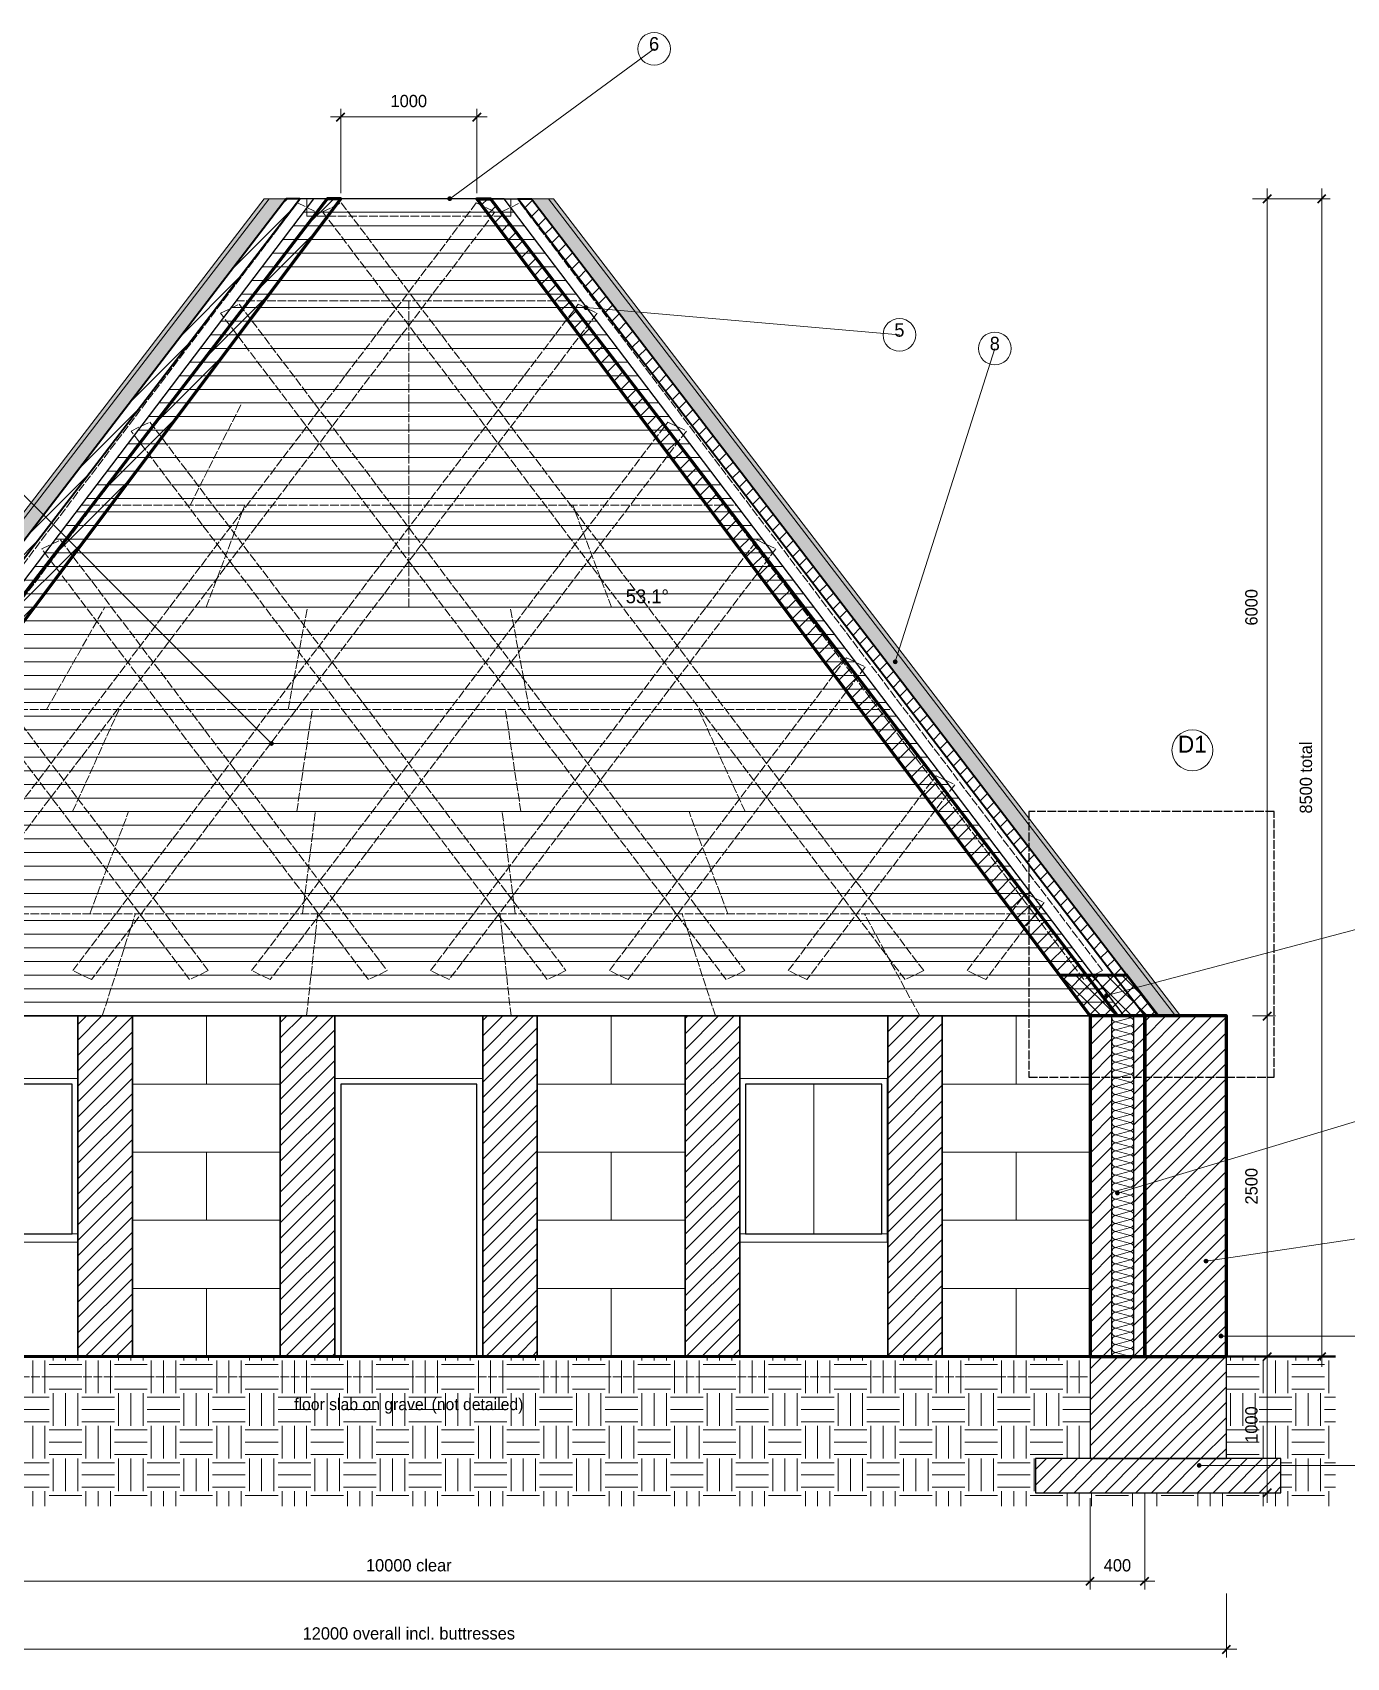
# Model space of a CAD drawing. Header units: millimetres. Extents: x -7603 to 14244, y -2210 to 9863.
# Drawn here: x -2761 to 6881, y -2210 to 9720 of the extents above; entities that cross this region are included whole.
import ezdxf
from ezdxf.enums import TextEntityAlignment as Align

# ---------------------------------------------------------------- set-up
doc = ezdxf.new("R2010")
doc.units = ezdxf.units.MM
doc.header["$LTSCALE"] = 50
doc.linetypes.add('DASHED', pattern=[1.524, 1.27, -0.254])
for name, color, linetype, lineweight in [('AIR-ZONE-SYMBOL', 7, 'CONTINUOUS', 13), ('ANNOTATION', 4, 'CONTINUOUS', 18), ('BACKGROUND', 9, 'CONTINUOUS', 13), ('DIMS', 3, 'CONTINUOUS', 18), ('HATCH-CAST', 7, 'CONTINUOUS', 9), ('HATCH-EARTH', 8, 'CONTINUOUS', 9), ('HATCH-PRINTED', 7, 'CONTINUOUS', 9), ('HIDDEN-AXIS', 8, 'DASHED', 18), ('LINES', 7, 'CONTINUOUS', 25), ('OUTLINE-CUT', 7, 'CONTINUOUS', 50), ('OUTLINE-FINE', 7, 'CONTINUOUS', 25), ('PRINT-LAYERS', 7, 'CONTINUOUS', 9), ('TEXT', 7, 'CONTINUOUS', 18)]:
    doc.layers.add(name, color=color, linetype=linetype, lineweight=lineweight)

msp = doc.modelspace()

# ---------------------------------------------------------------- hatches: boundary and pattern name
at = {"layer": 'ANNOTATION'}
h = msp.add_hatch(color=7, dxfattribs=at)
h.dxf.hatch_style = 1
edge = h.paths.add_edge_path()
edge.add_arc((300, 8500), 17.5, 0, 360)
h = msp.add_hatch(color=7, dxfattribs=at)
h.dxf.hatch_style = 1
edge = h.paths.add_edge_path()
edge.add_arc((1300, 7700), 17.5, 0, 360)
h = msp.add_hatch(color=7, dxfattribs=at)
h.dxf.hatch_style = 1
edge = h.paths.add_edge_path()
edge.add_arc((3569.2, 5100), 17.5, 0, 360)
h = msp.add_hatch(color=7, dxfattribs=at)
h.dxf.hatch_style = 1
edge = h.paths.add_edge_path()
edge.add_arc((-1008, 4500), 17.5, 0, 360)
h = msp.add_hatch(color=7, dxfattribs=at)
h.dxf.hatch_style = 1
edge = h.paths.add_edge_path()
edge.add_arc((5120, 2650), 17.5, 0, 360)
h = msp.add_hatch(color=7, dxfattribs=at)
h.dxf.hatch_style = 1
edge = h.paths.add_edge_path()
edge.add_arc((5200, 1200), 17.5, 0, 360)
h = msp.add_hatch(color=7, dxfattribs=at)
h.dxf.hatch_style = 1
edge = h.paths.add_edge_path()
edge.add_arc((5850, 700), 17.5, 0, 360)
h = msp.add_hatch(color=7, dxfattribs=at)
h.dxf.hatch_style = 1
edge = h.paths.add_edge_path()
edge.add_arc((5960, 150), 17.5, 0, 360)
h = msp.add_hatch(color=7, dxfattribs=at)
h.dxf.hatch_style = 1
edge = h.paths.add_edge_path()
edge.add_arc((5800, -800), 17.5, 0, 360)
at = {"layer": 'CLADDING'}
h = msp.add_hatch(color=7, dxfattribs=at)
h.dxf.hatch_style = 1
h.paths.add_polyline_path([(-5662.5, 2500), (-1062.5, 8500), (-1025, 8500), (-5625, 2500)])
h = msp.add_hatch(color=7, dxfattribs=at)
h.dxf.hatch_style = 1
h.paths.add_polyline_path([(5662.5, 2500), (5625, 2500), (1025, 8500), (1062.5, 8500)])
at = {"layer": 'HATCH-CAST'}
h = msp.add_hatch(dxfattribs=at)
h.set_pattern_fill('ANSI37', scale=25.197)
h.paths.add_polyline_path([(5270, 2800), (5500, 2500), (5000, 2500), (4775, 2800)])
at = {"layer": 'HATCH-EARTH'}
h = msp.add_hatch(dxfattribs=at)
h.set_pattern_fill('EARTH', scale=37.795)
h.paths.add_polyline_path([(-4600, -750), (-5000, -750), (-5000, 0), (-3914.3, 0), (-3514.3, 0), (-2428.6, 0), (-2028.6, 0), (-942.9, 0), (-542.9, 0), (-500, 0), (500, 0), (542.9, 0), (942.9, 0), (2028.6, 0), (2428.6, 0), (3514.3, 0), (3914.3, 0), (5000, 0), (5000, -750), (4600, -750), (4600, -1000), (6400, -1000), (6400, -750), (6000, -750), (6000, 0), (6800, 0), (6800, -1100), (-6800, -1100), (-6800, 0), (-6000, 0), (-6000, -750), (-6400, -750), (-6400, -1000), (-4600, -1000)])
at = {"layer": 'HATCH-INSULATION'}
h = msp.add_hatch(dxfattribs=at)
h.set_pattern_fill('DOTS', scale=23.62205)
h.paths.add_polyline_path([(-5500, 2500), (-5625, 2500), (-1025, 8500), (-900, 8500), (-5270, 2800)])
h = msp.add_hatch(dxfattribs=at)
h.set_pattern_fill('DOTS', scale=23.62205)
h.paths.add_polyline_path([(5270, 2800), (900, 8500), (1025, 8500), (5625, 2500), (5500, 2500)])
at = {"layer": 'HATCH-PRINTED'}
h = msp.add_hatch(dxfattribs=at)
h.set_pattern_fill('ANSI31', scale=25.197)
h.paths.add_polyline_path([(-5170, 2800), (-5270, 2800), (-900, 8500), (-800, 8500)])
h = msp.add_hatch(dxfattribs=at)
h.set_pattern_fill('ANSI31', scale=25.197)
h.paths.add_polyline_path([(-600, 8500), (-500, 8500), (-4775, 2800), (-4970, 2800)])
h = msp.add_hatch(dxfattribs=at)
h.set_pattern_fill('ANSI31', scale=25.197)
h.paths.add_polyline_path([(4970, 2800), (4775, 2800), (500, 8500), (600, 8500)])
h = msp.add_hatch(dxfattribs=at)
h.set_pattern_fill('ANSI31', scale=25.197)
h.paths.add_polyline_path([(5170, 2800), (800, 8500), (900, 8500), (5270, 2800)])
h = msp.add_hatch(dxfattribs=at)
h.set_pattern_fill('ANSI31', scale=25.197)
h.paths.add_polyline_path([(-2028.6, 0), (-2428.6, 0), (-2428.6, 2500), (-2028.6, 2500)])
h = msp.add_hatch(dxfattribs=at)
h.set_pattern_fill('ANSI31', scale=25.197)
h.paths.add_polyline_path([(-542.9, 2500), (-542.9, 0), (-942.9, 0), (-942.9, 2500)])
h = msp.add_hatch(dxfattribs=at)
h.set_pattern_fill('ANSI31', scale=25.197)
h.paths.add_polyline_path([(542.9, 2500), (942.9, 2500), (942.9, 0), (542.9, 0)])
h = msp.add_hatch(dxfattribs=at)
h.set_pattern_fill('ANSI31', scale=25.197)
h.paths.add_polyline_path([(2028.6, 0), (2028.6, 2500), (2428.6, 2500), (2428.6, 0)])
h = msp.add_hatch(dxfattribs=at)
h.set_pattern_fill('ANSI31', scale=25.197)
h.paths.add_polyline_path([(3914.3, 0), (3514.3, 0), (3514.3, 2500), (3914.3, 2500)])
h = msp.add_hatch(dxfattribs=at)
h.set_pattern_fill('ANSI31', scale=25.197)
h.paths.add_polyline_path([(5000, 0), (5000, 2500), (5160, 2500), (5160, 0)])
h = msp.add_hatch(dxfattribs=at)
h.set_pattern_fill('ANSI31', scale=25.197)
h.paths.add_polyline_path([(5320, 2500), (5400, 2500), (5400, 0), (5320, 0)])
h = msp.add_hatch(dxfattribs=at)
h.set_pattern_fill('ANSI31', scale=25.197)
h.paths.add_polyline_path([(5400, 0), (5400, 2500), (5500, 2500), (5625, 2500), (6000, 2500), (6000, 0)])
h = msp.add_hatch(dxfattribs=at)
h.set_pattern_fill('ANSI31', scale=25.197)
h.paths.add_polyline_path([(5000, 0), (5160, 0), (5320, 0), (5400, 0), (6000, 0), (6000, -750), (5000, -750)])
h = msp.add_hatch(dxfattribs=at)
h.set_pattern_fill('ANSI31', scale=25.197)
h.paths.add_polyline_path([(6400, -750), (6400, -1000), (4600, -1000), (4600, -750), (5000, -750), (6000, -750)])

# ---------------------------------------------------------------- linework, layer by layer
at = {"layer": 'AIR-ZONE-SYMBOL', "lineweight": 9}
for points in [[(5160, 2486.4), (5160.8, 2493.5), (5163.2, 2500)], [(5185.5, 2456.4), (5178.7, 2458.3), (5172.5, 2461.8), (5167.2, 2466.7), (5163.3, 2472.6), (5160.8, 2479.3), (5160, 2486.4)], [(5160, 2427.2), (5160.8, 2434.3), (5163.3, 2441), (5167.2, 2446.9), (5172.5, 2451.8), (5178.7, 2455.3), (5185.5, 2457.2)], [(5185.5, 2397.2), (5178.7, 2399.1), (5172.5, 2402.6), (5167.2, 2407.5), (5163.3, 2413.4), (5160.8, 2420.1), (5160, 2427.2)], [(5160, 2368), (5160.8, 2375.1), (5163.3, 2381.8), (5167.2, 2387.7), (5172.5, 2392.6), (5178.7, 2396.1), (5185.5, 2398)], [(5185.6, 2456.8), (5294.9, 2486.4)], [(5294.9, 2427.2), (5185.6, 2456.8)], [(5185.6, 2397.6), (5294.9, 2427.2)], [(5294.9, 2368), (5185.6, 2397.6)], [(5294.9, 2486.4), (5244.7, 2500)], [(5294.9, 2486.1), (5301.7, 2488.1), (5307.8, 2491.6), (5312.9, 2496.5), (5315.2, 2500)], [(5320, 2456.8), (5319.2, 2463.8), (5316.8, 2470.4), (5312.9, 2476.3), (5307.8, 2481.2), (5301.7, 2484.7), (5294.9, 2486.7)], [(5294.9, 2426.9), (5301.7, 2428.9), (5307.8, 2432.4), (5312.9, 2437.3), (5316.8, 2443.2), (5319.2, 2449.8), (5320, 2456.8)], [(5320, 2397.6), (5319.2, 2404.6), (5316.8, 2411.2), (5312.9, 2417.1), (5307.8, 2422), (5301.7, 2425.5), (5294.9, 2427.5)], [(5294.9, 2367.7), (5301.7, 2369.7), (5307.8, 2373.2), (5312.9, 2378.1), (5316.8, 2384), (5319.2, 2390.6), (5320, 2397.6)], [(5185.5, 2338), (5178.7, 2339.9), (5172.5, 2343.4), (5167.2, 2348.3), (5163.3, 2354.2), (5160.8, 2360.9), (5160, 2368)], [(5160, 2308.8), (5160.8, 2315.9), (5163.3, 2322.6), (5167.2, 2328.5), (5172.5, 2333.4), (5178.7, 2336.9), (5185.5, 2338.8)], [(5185.5, 2278.8), (5178.7, 2280.7), (5172.5, 2284.2), (5167.2, 2289.1), (5163.3, 2295), (5160.8, 2301.7), (5160, 2308.8)], [(5160, 2249.6), (5160.8, 2256.7), (5163.3, 2263.4), (5167.2, 2269.3), (5172.5, 2274.2), (5178.7, 2277.7), (5185.5, 2279.6)], [(5185.6, 2338.4), (5294.9, 2368)], [(5294.9, 2308.8), (5185.6, 2338.4)], [(5185.6, 2279.2), (5294.9, 2308.8)], [(5294.9, 2249.6), (5185.6, 2279.2)], [(5320, 2338.4), (5319.2, 2345.4), (5316.8, 2352), (5312.9, 2357.9), (5307.8, 2362.8), (5301.7, 2366.3), (5294.9, 2368.3)], [(5294.9, 2308.5), (5301.7, 2310.5), (5307.8, 2314), (5312.9, 2318.9), (5316.8, 2324.8), (5319.2, 2331.4), (5320, 2338.4)], [(5320, 2279.2), (5319.2, 2286.2), (5316.8, 2292.8), (5312.9, 2298.7), (5307.8, 2303.6), (5301.7, 2307.1), (5294.9, 2309.1)], [(5294.9, 2249.3), (5301.7, 2251.3), (5307.8, 2254.8), (5312.9, 2259.7), (5316.8, 2265.6), (5319.2, 2272.2), (5320, 2279.2)], [(5185.5, 2219.6), (5178.7, 2221.5), (5172.5, 2225), (5167.2, 2229.9), (5163.3, 2235.8), (5160.8, 2242.5), (5160, 2249.6)], [(5160, 2190.4), (5160.8, 2197.5), (5163.3, 2204.2), (5167.2, 2210.1), (5172.5, 2215), (5178.7, 2218.5), (5185.5, 2220.4)], [(5185.5, 2160.4), (5178.7, 2162.3), (5172.5, 2165.8), (5167.2, 2170.7), (5163.3, 2176.6), (5160.8, 2183.3), (5160, 2190.4)], [(5160, 2131.2), (5160.8, 2138.3), (5163.3, 2145), (5167.2, 2150.9), (5172.5, 2155.8), (5178.7, 2159.3), (5185.5, 2161.2)], [(5185.6, 2220), (5294.9, 2249.6)], [(5294.9, 2190.4), (5185.6, 2220)], [(5185.6, 2160.8), (5294.9, 2190.4)], [(5294.9, 2131.2), (5185.6, 2160.8)], [(5320, 2220), (5319.2, 2227), (5316.8, 2233.6), (5312.9, 2239.5), (5307.8, 2244.4), (5301.7, 2247.9), (5294.9, 2249.9)], [(5294.9, 2190.1), (5301.7, 2192.1), (5307.8, 2195.6), (5312.9, 2200.5), (5316.8, 2206.4), (5319.2, 2213), (5320, 2220)], [(5320, 2160.8), (5319.2, 2167.8), (5316.8, 2174.4), (5312.9, 2180.3), (5307.8, 2185.2), (5301.7, 2188.7), (5294.9, 2190.7)], [(5294.9, 2130.9), (5301.7, 2132.9), (5307.8, 2136.4), (5312.9, 2141.3), (5316.8, 2147.2), (5319.2, 2153.8), (5320, 2160.8)], [(5185.5, 2101.2), (5178.7, 2103.1), (5172.5, 2106.6), (5167.2, 2111.5), (5163.3, 2117.4), (5160.8, 2124.1), (5160, 2131.2)], [(5160, 2072), (5160.8, 2079.1), (5163.3, 2085.8), (5167.2, 2091.7), (5172.5, 2096.6), (5178.7, 2100.1), (5185.5, 2102)], [(5185.5, 2042), (5178.7, 2043.9), (5172.5, 2047.4), (5167.2, 2052.3), (5163.3, 2058.2), (5160.8, 2064.9), (5160, 2072)], [(5160, 2012.8), (5160.8, 2019.9), (5163.3, 2026.6), (5167.2, 2032.5), (5172.5, 2037.4), (5178.7, 2040.9), (5185.5, 2042.8)], [(5185.6, 2101.6), (5294.9, 2131.2)], [(5294.9, 2072), (5185.6, 2101.6)], [(5185.6, 2042.4), (5294.9, 2072)], [(5294.9, 2012.8), (5185.6, 2042.4)], [(5320, 2101.6), (5319.2, 2108.6), (5316.8, 2115.2), (5312.9, 2121.1), (5307.8, 2126), (5301.7, 2129.5), (5294.9, 2131.5)], [(5294.9, 2071.7), (5301.7, 2073.7), (5307.8, 2077.2), (5312.9, 2082.1), (5316.8, 2088), (5319.2, 2094.6), (5320, 2101.6)], [(5320, 2042.4), (5319.2, 2049.4), (5316.8, 2056), (5312.9, 2061.9), (5307.8, 2066.8), (5301.7, 2070.3), (5294.9, 2072.3)], [(5294.9, 2012.5), (5301.7, 2014.5), (5307.8, 2018), (5312.9, 2022.9), (5316.8, 2028.8), (5319.2, 2035.4), (5320, 2042.4)], [(5185.5, 1982.8), (5178.7, 1984.7), (5172.5, 1988.2), (5167.2, 1993.1), (5163.3, 1999), (5160.8, 2005.7), (5160, 2012.8)], [(5160, 1953.6), (5160.8, 1960.7), (5163.3, 1967.4), (5167.2, 1973.3), (5172.5, 1978.2), (5178.7, 1981.7), (5185.5, 1983.6)], [(5185.5, 1923.6), (5178.7, 1925.5), (5172.5, 1929), (5167.2, 1933.9), (5163.3, 1939.8), (5160.8, 1946.5), (5160, 1953.6)], [(5160, 1894.4), (5160.8, 1901.5), (5163.3, 1908.2), (5167.2, 1914.1), (5172.5, 1919), (5178.7, 1922.5), (5185.5, 1924.4)], [(5185.6, 1983.2), (5294.9, 2012.8)], [(5294.9, 1953.6), (5185.6, 1983.2)], [(5185.6, 1924), (5294.9, 1953.6)], [(5294.9, 1894.4), (5185.6, 1924)], [(5320, 1983.2), (5319.2, 1990.2), (5316.8, 1996.8), (5312.9, 2002.7), (5307.8, 2007.6), (5301.7, 2011.1), (5294.9, 2013.1)], [(5294.9, 1953.3), (5301.7, 1955.3), (5307.8, 1958.8), (5312.9, 1963.7), (5316.8, 1969.6), (5319.2, 1976.2), (5320, 1983.2)], [(5320, 1924), (5319.2, 1931), (5316.8, 1937.6), (5312.9, 1943.5), (5307.8, 1948.4), (5301.7, 1951.9), (5294.9, 1953.9)], [(5294.9, 1894.1), (5301.7, 1896.1), (5307.8, 1899.6), (5312.9, 1904.5), (5316.8, 1910.4), (5319.2, 1917), (5320, 1924)], [(5185.5, 1864.4), (5178.7, 1866.3), (5172.5, 1869.8), (5167.2, 1874.7), (5163.3, 1880.6), (5160.8, 1887.3), (5160, 1894.4)], [(5160, 1835.2), (5160.8, 1842.3), (5163.3, 1849), (5167.2, 1854.9), (5172.5, 1859.8), (5178.7, 1863.3), (5185.5, 1865.2)], [(5185.5, 1805.2), (5178.7, 1807.1), (5172.5, 1810.6), (5167.2, 1815.5), (5163.3, 1821.4), (5160.8, 1828.1), (5160, 1835.2)], [(5160, 1776), (5160.8, 1783.1), (5163.3, 1789.8), (5167.2, 1795.7), (5172.5, 1800.6), (5178.7, 1804.1), (5185.5, 1806)], [(5185.6, 1864.8), (5294.9, 1894.4)], [(5294.9, 1835.2), (5185.6, 1864.8)], [(5185.6, 1805.6), (5294.9, 1835.2)], [(5294.9, 1776), (5185.6, 1805.6)], [(5320, 1864.8), (5319.2, 1871.8), (5316.8, 1878.4), (5312.9, 1884.3), (5307.8, 1889.2), (5301.7, 1892.7), (5294.9, 1894.7)], [(5294.9, 1834.9), (5301.7, 1836.9), (5307.8, 1840.4), (5312.9, 1845.3), (5316.8, 1851.2), (5319.2, 1857.8), (5320, 1864.8)], [(5320, 1805.6), (5319.2, 1812.6), (5316.8, 1819.2), (5312.9, 1825.1), (5307.8, 1830), (5301.7, 1833.5), (5294.9, 1835.5)], [(5294.9, 1775.7), (5301.7, 1777.7), (5307.8, 1781.2), (5312.9, 1786.1), (5316.8, 1792), (5319.2, 1798.6), (5320, 1805.6)], [(5185.5, 1746), (5178.7, 1747.9), (5172.5, 1751.4), (5167.2, 1756.3), (5163.3, 1762.2), (5160.8, 1768.9), (5160, 1776)], [(5160, 1716.8), (5160.8, 1723.9), (5163.3, 1730.6), (5167.2, 1736.5), (5172.5, 1741.4), (5178.7, 1744.9), (5185.5, 1746.8)], [(5185.5, 1686.8), (5178.7, 1688.7), (5172.5, 1692.2), (5167.2, 1697.1), (5163.3, 1703), (5160.8, 1709.7), (5160, 1716.8)], [(5160, 1657.6), (5160.8, 1664.7), (5163.3, 1671.4), (5167.2, 1677.3), (5172.5, 1682.2), (5178.7, 1685.7), (5185.5, 1687.6)], [(5185.6, 1746.4), (5294.9, 1776)], [(5294.9, 1716.8), (5185.6, 1746.4)], [(5185.6, 1687.2), (5294.9, 1716.8)], [(5294.9, 1657.6), (5185.6, 1687.2)], [(5320, 1746.4), (5319.2, 1753.4), (5316.8, 1760), (5312.9, 1765.9), (5307.8, 1770.8), (5301.7, 1774.3), (5294.9, 1776.3)], [(5294.9, 1716.5), (5301.7, 1718.5), (5307.8, 1722), (5312.9, 1726.9), (5316.8, 1732.8), (5319.2, 1739.4), (5320, 1746.4)], [(5320, 1687.2), (5319.2, 1694.2), (5316.8, 1700.8), (5312.9, 1706.7), (5307.8, 1711.6), (5301.7, 1715.1), (5294.9, 1717.1)], [(5294.9, 1657.3), (5301.7, 1659.3), (5307.8, 1662.8), (5312.9, 1667.7), (5316.8, 1673.6), (5319.2, 1680.2), (5320, 1687.2)], [(5185.5, 1627.6), (5178.7, 1629.5), (5172.5, 1633), (5167.2, 1637.9), (5163.3, 1643.8), (5160.8, 1650.5), (5160, 1657.6)], [(5160, 1598.4), (5160.8, 1605.5), (5163.3, 1612.2), (5167.2, 1618.1), (5172.5, 1623), (5178.7, 1626.5), (5185.5, 1628.4)], [(5185.5, 1568.4), (5178.7, 1570.3), (5172.5, 1573.8), (5167.2, 1578.7), (5163.3, 1584.6), (5160.8, 1591.3), (5160, 1598.4)], [(5160, 1539.2), (5160.8, 1546.3), (5163.3, 1553), (5167.2, 1558.9), (5172.5, 1563.8), (5178.7, 1567.3), (5185.5, 1569.2)], [(5185.6, 1628), (5294.9, 1657.6)], [(5294.9, 1598.4), (5185.6, 1628)], [(5185.6, 1568.8), (5294.9, 1598.4)], [(5294.9, 1539.2), (5185.6, 1568.8)], [(5320, 1628), (5319.2, 1635), (5316.8, 1641.6), (5312.9, 1647.5), (5307.8, 1652.4), (5301.7, 1655.9), (5294.9, 1657.9)], [(5294.9, 1598.1), (5301.7, 1600.1), (5307.8, 1603.6), (5312.9, 1608.5), (5316.8, 1614.4), (5319.2, 1621), (5320, 1628)], [(5320, 1568.8), (5319.2, 1575.8), (5316.8, 1582.4), (5312.9, 1588.3), (5307.8, 1593.2), (5301.7, 1596.7), (5294.9, 1598.7)], [(5294.9, 1538.9), (5301.7, 1540.9), (5307.8, 1544.4), (5312.9, 1549.3), (5316.8, 1555.2), (5319.2, 1561.8), (5320, 1568.8)], [(5185.5, 1509.2), (5178.7, 1511.1), (5172.5, 1514.6), (5167.2, 1519.5), (5163.3, 1525.4), (5160.8, 1532.1), (5160, 1539.2)], [(5160, 1480), (5160.8, 1487.1), (5163.3, 1493.8), (5167.2, 1499.7), (5172.5, 1504.6), (5178.7, 1508.1), (5185.5, 1510)], [(5185.5, 1450), (5178.7, 1451.9), (5172.5, 1455.4), (5167.2, 1460.3), (5163.3, 1466.2), (5160.8, 1472.9), (5160, 1480)], [(5160, 1420.8), (5160.8, 1427.9), (5163.3, 1434.6), (5167.2, 1440.5), (5172.5, 1445.4), (5178.7, 1448.9), (5185.5, 1450.8)], [(5185.6, 1509.6), (5294.9, 1539.2)], [(5294.9, 1480), (5185.6, 1509.6)], [(5185.6, 1450.4), (5294.9, 1480)], [(5294.9, 1420.8), (5185.6, 1450.4)], [(5320, 1509.6), (5319.2, 1516.6), (5316.8, 1523.2), (5312.9, 1529.1), (5307.8, 1534), (5301.7, 1537.5), (5294.9, 1539.5)], [(5294.9, 1479.7), (5301.7, 1481.7), (5307.8, 1485.2), (5312.9, 1490.1), (5316.8, 1496), (5319.2, 1502.6), (5320, 1509.6)], [(5320, 1450.4), (5319.2, 1457.4), (5316.8, 1464), (5312.9, 1469.9), (5307.8, 1474.8), (5301.7, 1478.3), (5294.9, 1480.3)], [(5294.9, 1420.5), (5301.7, 1422.5), (5307.8, 1426), (5312.9, 1430.9), (5316.8, 1436.8), (5319.2, 1443.4), (5320, 1450.4)], [(5185.5, 1390.8), (5178.7, 1392.7), (5172.5, 1396.2), (5167.2, 1401.1), (5163.3, 1407), (5160.8, 1413.7), (5160, 1420.8)], [(5160, 1361.6), (5160.8, 1368.7), (5163.3, 1375.4), (5167.2, 1381.3), (5172.5, 1386.2), (5178.7, 1389.7), (5185.5, 1391.6)], [(5185.5, 1331.6), (5178.7, 1333.5), (5172.5, 1337), (5167.2, 1341.9), (5163.3, 1347.8), (5160.8, 1354.5), (5160, 1361.6)], [(5160, 1302.4), (5160.8, 1309.5), (5163.3, 1316.2), (5167.2, 1322.1), (5172.5, 1327), (5178.7, 1330.5), (5185.5, 1332.4)], [(5185.6, 1391.2), (5294.9, 1420.8)], [(5294.9, 1361.6), (5185.6, 1391.2)], [(5185.6, 1332), (5294.9, 1361.6)], [(5294.9, 1302.4), (5185.6, 1332)], [(5320, 1391.2), (5319.2, 1398.2), (5316.8, 1404.8), (5312.9, 1410.7), (5307.8, 1415.6), (5301.7, 1419.1), (5294.9, 1421.1)], [(5294.9, 1361.3), (5301.7, 1363.3), (5307.8, 1366.8), (5312.9, 1371.7), (5316.8, 1377.6), (5319.2, 1384.2), (5320, 1391.2)], [(5320, 1332), (5319.2, 1339), (5316.8, 1345.6), (5312.9, 1351.5), (5307.8, 1356.4), (5301.7, 1359.9), (5294.9, 1361.9)], [(5294.9, 1302.1), (5301.7, 1304.1), (5307.8, 1307.6), (5312.9, 1312.5), (5316.8, 1318.4), (5319.2, 1325), (5320, 1332)], [(5185.5, 1272.4), (5178.7, 1274.3), (5172.5, 1277.8), (5167.2, 1282.7), (5163.3, 1288.6), (5160.8, 1295.3), (5160, 1302.4)], [(5160, 1243.2), (5160.8, 1250.3), (5163.3, 1257), (5167.2, 1262.9), (5172.5, 1267.8), (5178.7, 1271.3), (5185.5, 1273.2)], [(5185.5, 1213.2), (5178.7, 1215.1), (5172.5, 1218.6), (5167.2, 1223.5), (5163.3, 1229.4), (5160.8, 1236.1), (5160, 1243.2)], [(5160, 1184), (5160.8, 1191.1), (5163.3, 1197.8), (5167.2, 1203.7), (5172.5, 1208.6), (5178.7, 1212.1), (5185.5, 1214)], [(5185.6, 1272.8), (5294.9, 1302.4)], [(5294.9, 1243.2), (5185.6, 1272.8)], [(5185.6, 1213.6), (5294.9, 1243.2)], [(5294.9, 1184), (5185.6, 1213.6)], [(5320, 1272.8), (5319.2, 1279.8), (5316.8, 1286.4), (5312.9, 1292.3), (5307.8, 1297.2), (5301.7, 1300.7), (5294.9, 1302.7)], [(5294.9, 1242.9), (5301.7, 1244.9), (5307.8, 1248.4), (5312.9, 1253.3), (5316.8, 1259.2), (5319.2, 1265.8), (5320, 1272.8)], [(5320, 1213.6), (5319.2, 1220.6), (5316.8, 1227.2), (5312.9, 1233.1), (5307.8, 1238), (5301.7, 1241.5), (5294.9, 1243.5)], [(5294.9, 1183.7), (5301.7, 1185.7), (5307.8, 1189.2), (5312.9, 1194.1), (5316.8, 1200), (5319.2, 1206.6), (5320, 1213.6)], [(5185.5, 1154), (5178.7, 1155.9), (5172.5, 1159.4), (5167.2, 1164.3), (5163.3, 1170.2), (5160.8, 1176.9), (5160, 1184)], [(5160, 1124.8), (5160.8, 1131.9), (5163.3, 1138.6), (5167.2, 1144.5), (5172.5, 1149.4), (5178.7, 1152.9), (5185.5, 1154.8)], [(5185.5, 1094.8), (5178.7, 1096.7), (5172.5, 1100.2), (5167.2, 1105.1), (5163.3, 1111), (5160.8, 1117.7), (5160, 1124.8)], [(5160, 1065.6), (5160.8, 1072.7), (5163.3, 1079.4), (5167.2, 1085.3), (5172.5, 1090.2), (5178.7, 1093.7), (5185.5, 1095.6)], [(5185.6, 1154.4), (5294.9, 1184)], [(5294.9, 1124.8), (5185.6, 1154.4)], [(5185.6, 1095.2), (5294.9, 1124.8)], [(5294.9, 1065.6), (5185.6, 1095.2)], [(5320, 1154.4), (5319.2, 1161.4), (5316.8, 1168), (5312.9, 1173.9), (5307.8, 1178.8), (5301.7, 1182.3), (5294.9, 1184.3)], [(5294.9, 1124.5), (5301.7, 1126.5), (5307.8, 1130), (5312.9, 1134.9), (5316.8, 1140.8), (5319.2, 1147.4), (5320, 1154.4)], [(5320, 1095.2), (5319.2, 1102.2), (5316.8, 1108.8), (5312.9, 1114.7), (5307.8, 1119.6), (5301.7, 1123.1), (5294.9, 1125.1)], [(5294.9, 1065.3), (5301.7, 1067.3), (5307.8, 1070.8), (5312.9, 1075.7), (5316.8, 1081.6), (5319.2, 1088.2), (5320, 1095.2)], [(5185.5, 1035.6), (5178.7, 1037.5), (5172.5, 1041), (5167.2, 1045.9), (5163.3, 1051.8), (5160.8, 1058.5), (5160, 1065.6)], [(5160, 1006.4), (5160.8, 1013.5), (5163.3, 1020.2), (5167.2, 1026.1), (5172.5, 1031), (5178.7, 1034.5), (5185.5, 1036.4)], [(5185.5, 976.4), (5178.7, 978.3), (5172.5, 981.8), (5167.2, 986.7), (5163.3, 992.6), (5160.8, 999.3), (5160, 1006.4)], [(5160, 947.2), (5160.8, 954.3), (5163.3, 961), (5167.2, 966.9), (5172.5, 971.8), (5178.7, 975.3), (5185.5, 977.2)], [(5185.6, 1036), (5294.9, 1065.6)], [(5294.9, 1006.4), (5185.6, 1036)], [(5185.6, 976.8), (5294.9, 1006.4)], [(5294.9, 947.2), (5185.6, 976.8)], [(5320, 1036), (5319.2, 1043), (5316.8, 1049.6), (5312.9, 1055.5), (5307.8, 1060.4), (5301.7, 1063.9), (5294.9, 1065.9)], [(5294.9, 1006.1), (5301.7, 1008.1), (5307.8, 1011.6), (5312.9, 1016.5), (5316.8, 1022.4), (5319.2, 1029), (5320, 1036)], [(5320, 976.8), (5319.2, 983.8), (5316.8, 990.4), (5312.9, 996.3), (5307.8, 1001.2), (5301.7, 1004.7), (5294.9, 1006.7)], [(5294.9, 946.9), (5301.7, 948.9), (5307.8, 952.4), (5312.9, 957.3), (5316.8, 963.2), (5319.2, 969.8), (5320, 976.8)], [(5185.5, 917.2), (5178.7, 919.1), (5172.5, 922.6), (5167.2, 927.5), (5163.3, 933.4), (5160.8, 940.1), (5160, 947.2)], [(5160, 888), (5160.8, 895.1), (5163.3, 901.8), (5167.2, 907.7), (5172.5, 912.6), (5178.7, 916.1), (5185.5, 918)], [(5185.5, 858), (5178.7, 859.9), (5172.5, 863.4), (5167.2, 868.3), (5163.3, 874.2), (5160.8, 880.9), (5160, 888)], [(5160, 828.8), (5160.8, 835.9), (5163.3, 842.6), (5167.2, 848.5), (5172.5, 853.4), (5178.7, 856.9), (5185.5, 858.8)], [(5185.6, 917.6), (5294.9, 947.2)], [(5294.9, 888), (5185.6, 917.6)], [(5185.6, 858.4), (5294.9, 888)], [(5294.9, 828.8), (5185.6, 858.4)], [(5320, 917.6), (5319.2, 924.6), (5316.8, 931.2), (5312.9, 937.1), (5307.8, 942), (5301.7, 945.5), (5294.9, 947.5)], [(5294.9, 887.7), (5301.7, 889.7), (5307.8, 893.2), (5312.9, 898.1), (5316.8, 904), (5319.2, 910.6), (5320, 917.6)], [(5320, 858.4), (5319.2, 865.4), (5316.8, 872), (5312.9, 877.9), (5307.8, 882.8), (5301.7, 886.3), (5294.9, 888.3)], [(5294.9, 828.5), (5301.7, 830.5), (5307.8, 834), (5312.9, 838.9), (5316.8, 844.8), (5319.2, 851.4), (5320, 858.4)], [(5185.5, 798.8), (5178.7, 800.7), (5172.5, 804.2), (5167.2, 809.1), (5163.3, 815), (5160.8, 821.7), (5160, 828.8)], [(5160, 769.6), (5160.8, 776.7), (5163.3, 783.4), (5167.2, 789.3), (5172.5, 794.2), (5178.7, 797.7), (5185.5, 799.6)], [(5185.5, 739.6), (5178.7, 741.5), (5172.5, 745), (5167.2, 749.9), (5163.3, 755.8), (5160.8, 762.5), (5160, 769.6)], [(5160, 710.4), (5160.8, 717.5), (5163.3, 724.2), (5167.2, 730.1), (5172.5, 735), (5178.7, 738.5), (5185.5, 740.4)], [(5185.6, 799.2), (5294.9, 828.8)], [(5294.9, 769.6), (5185.6, 799.2)], [(5185.6, 740), (5294.9, 769.6)], [(5294.9, 710.4), (5185.6, 740)], [(5320, 799.2), (5319.2, 806.2), (5316.8, 812.8), (5312.9, 818.7), (5307.8, 823.6), (5301.7, 827.1), (5294.9, 829.1)], [(5294.9, 769.3), (5301.7, 771.3), (5307.8, 774.8), (5312.9, 779.7), (5316.8, 785.6), (5319.2, 792.2), (5320, 799.2)], [(5320, 740), (5319.2, 747), (5316.8, 753.6), (5312.9, 759.5), (5307.8, 764.4), (5301.7, 767.9), (5294.9, 769.9)], [(5294.9, 710.1), (5301.7, 712.1), (5307.8, 715.6), (5312.9, 720.5), (5316.8, 726.4), (5319.2, 733), (5320, 740)], [(5185.5, 680.4), (5178.7, 682.3), (5172.5, 685.8), (5167.2, 690.7), (5163.3, 696.6), (5160.8, 703.3), (5160, 710.4)], [(5160, 651.2), (5160.8, 658.3), (5163.3, 665), (5167.2, 670.9), (5172.5, 675.8), (5178.7, 679.3), (5185.5, 681.2)], [(5185.5, 621.2), (5178.7, 623.1), (5172.5, 626.6), (5167.2, 631.5), (5163.3, 637.4), (5160.8, 644.1), (5160, 651.2)], [(5160, 592), (5160.8, 599.1), (5163.3, 605.8), (5167.2, 611.7), (5172.5, 616.6), (5178.7, 620.1), (5185.5, 622)], [(5185.6, 680.8), (5294.9, 710.4)], [(5294.9, 651.2), (5185.6, 680.8)], [(5185.6, 621.6), (5294.9, 651.2)], [(5294.9, 592), (5185.6, 621.6)], [(5320, 680.8), (5319.2, 687.8), (5316.8, 694.4), (5312.9, 700.3), (5307.8, 705.2), (5301.7, 708.7), (5294.9, 710.7)], [(5294.9, 650.9), (5301.7, 652.9), (5307.8, 656.4), (5312.9, 661.3), (5316.8, 667.2), (5319.2, 673.8), (5320, 680.8)], [(5320, 621.6), (5319.2, 628.6), (5316.8, 635.2), (5312.9, 641.1), (5307.8, 646), (5301.7, 649.5), (5294.9, 651.5)], [(5294.9, 591.7), (5301.7, 593.7), (5307.8, 597.2), (5312.9, 602.1), (5316.8, 608), (5319.2, 614.6), (5320, 621.6)], [(5185.5, 562), (5178.7, 563.9), (5172.5, 567.4), (5167.2, 572.3), (5163.3, 578.2), (5160.8, 584.9), (5160, 592)], [(5160, 532.8), (5160.8, 539.9), (5163.3, 546.6), (5167.2, 552.5), (5172.5, 557.4), (5178.7, 560.9), (5185.5, 562.8)], [(5185.5, 502.8), (5178.7, 504.7), (5172.5, 508.2), (5167.2, 513.1), (5163.3, 519), (5160.8, 525.7), (5160, 532.8)], [(5160, 473.6), (5160.8, 480.7), (5163.3, 487.4), (5167.2, 493.3), (5172.5, 498.2), (5178.7, 501.7), (5185.5, 503.6)], [(5185.6, 562.4), (5294.9, 592)], [(5294.9, 532.8), (5185.6, 562.4)], [(5185.6, 503.2), (5294.9, 532.8)], [(5294.9, 473.6), (5185.6, 503.2)], [(5320, 562.4), (5319.2, 569.4), (5316.8, 576), (5312.9, 581.9), (5307.8, 586.8), (5301.7, 590.3), (5294.9, 592.3)], [(5294.9, 532.5), (5301.7, 534.5), (5307.8, 538), (5312.9, 542.9), (5316.8, 548.8), (5319.2, 555.4), (5320, 562.4)], [(5320, 503.2), (5319.2, 510.2), (5316.8, 516.8), (5312.9, 522.7), (5307.8, 527.6), (5301.7, 531.1), (5294.9, 533.1)], [(5294.9, 473.3), (5301.7, 475.3), (5307.8, 478.8), (5312.9, 483.7), (5316.8, 489.6), (5319.2, 496.2), (5320, 503.2)], [(5185.5, 443.6), (5178.7, 445.5), (5172.5, 449), (5167.2, 453.9), (5163.3, 459.8), (5160.8, 466.5), (5160, 473.6)], [(5160, 414.4), (5160.8, 421.5), (5163.3, 428.2), (5167.2, 434.1), (5172.5, 439), (5178.7, 442.5), (5185.5, 444.4)], [(5185.5, 384.4), (5178.7, 386.3), (5172.5, 389.8), (5167.2, 394.7), (5163.3, 400.6), (5160.8, 407.3), (5160, 414.4)], [(5160, 355.2), (5160.8, 362.3), (5163.3, 369), (5167.2, 374.9), (5172.5, 379.8), (5178.7, 383.3), (5185.5, 385.2)], [(5185.6, 444), (5294.9, 473.6)], [(5294.9, 414.4), (5185.6, 444)], [(5185.6, 384.8), (5294.9, 414.4)], [(5294.9, 355.2), (5185.6, 384.8)], [(5320, 444), (5319.2, 451), (5316.8, 457.6), (5312.9, 463.5), (5307.8, 468.4), (5301.7, 471.9), (5294.9, 473.9)], [(5294.9, 414.1), (5301.7, 416.1), (5307.8, 419.6), (5312.9, 424.5), (5316.8, 430.4), (5319.2, 437), (5320, 444)], [(5320, 384.8), (5319.2, 391.8), (5316.8, 398.4), (5312.9, 404.3), (5307.8, 409.2), (5301.7, 412.7), (5294.9, 414.7)], [(5294.9, 354.9), (5301.7, 356.9), (5307.8, 360.4), (5312.9, 365.3), (5316.8, 371.2), (5319.2, 377.8), (5320, 384.8)], [(5185.5, 325.2), (5178.7, 327.1), (5172.5, 330.6), (5167.2, 335.5), (5163.3, 341.4), (5160.8, 348.1), (5160, 355.2)], [(5160, 296), (5160.8, 303.1), (5163.3, 309.8), (5167.2, 315.7), (5172.5, 320.6), (5178.7, 324.1), (5185.5, 326)], [(5185.5, 266), (5178.7, 267.9), (5172.5, 271.4), (5167.2, 276.3), (5163.3, 282.2), (5160.8, 288.9), (5160, 296)], [(5160, 236.8), (5160.8, 243.9), (5163.3, 250.6), (5167.2, 256.5), (5172.5, 261.4), (5178.7, 264.9), (5185.5, 266.8)], [(5185.6, 325.6), (5294.9, 355.2)], [(5294.9, 296), (5185.6, 325.6)], [(5185.6, 266.4), (5294.9, 296)], [(5294.9, 236.8), (5185.6, 266.4)], [(5320, 325.6), (5319.2, 332.6), (5316.8, 339.2), (5312.9, 345.1), (5307.8, 350), (5301.7, 353.5), (5294.9, 355.5)], [(5294.9, 295.7), (5301.7, 297.7), (5307.8, 301.2), (5312.9, 306.1), (5316.8, 312), (5319.2, 318.6), (5320, 325.6)], [(5320, 266.4), (5319.2, 273.4), (5316.8, 280), (5312.9, 285.9), (5307.8, 290.8), (5301.7, 294.3), (5294.9, 296.3)], [(5294.9, 236.5), (5301.7, 238.5), (5307.8, 242), (5312.9, 246.9), (5316.8, 252.8), (5319.2, 259.4), (5320, 266.4)], [(5185.5, 206.8), (5178.7, 208.7), (5172.5, 212.2), (5167.2, 217.1), (5163.3, 223), (5160.8, 229.7), (5160, 236.8)], [(5160, 177.6), (5160.8, 184.7), (5163.3, 191.4), (5167.2, 197.3), (5172.5, 202.2), (5178.7, 205.7), (5185.5, 207.6)], [(5185.5, 147.6), (5178.7, 149.5), (5172.5, 153), (5167.2, 157.9), (5163.3, 163.8), (5160.8, 170.5), (5160, 177.6)], [(5160, 118.4), (5160.8, 125.5), (5163.3, 132.2), (5167.2, 138.1), (5172.5, 143), (5178.7, 146.5), (5185.5, 148.4)], [(5185.6, 207.2), (5294.9, 236.8)], [(5294.9, 177.6), (5185.6, 207.2)], [(5185.6, 148), (5294.9, 177.6)], [(5294.9, 118.4), (5185.6, 148)], [(5320, 207.2), (5319.2, 214.2), (5316.8, 220.8), (5312.9, 226.7), (5307.8, 231.6), (5301.7, 235.1), (5294.9, 237.1)], [(5294.9, 177.3), (5301.7, 179.3), (5307.8, 182.8), (5312.9, 187.7), (5316.8, 193.6), (5319.2, 200.2), (5320, 207.2)], [(5320, 148), (5319.2, 155), (5316.8, 161.6), (5312.9, 167.5), (5307.8, 172.4), (5301.7, 175.9), (5294.9, 177.9)], [(5294.9, 118.1), (5301.7, 120.1), (5307.8, 123.6), (5312.9, 128.5), (5316.8, 134.4), (5319.2, 141), (5320, 148)], [(5185.5, 88.4), (5178.7, 90.3), (5172.5, 93.8), (5167.2, 98.7), (5163.3, 104.6), (5160.8, 111.3), (5160, 118.4)], [(5160, 59.2), (5160.8, 66.3), (5163.3, 73), (5167.2, 78.9), (5172.5, 83.8), (5178.7, 87.3), (5185.5, 89.2)], [(5185.5, 29.2), (5178.7, 31.1), (5172.5, 34.6), (5167.2, 39.5), (5163.3, 45.4), (5160.8, 52.1), (5160, 59.2)], [(5160, 0), (5160.8, 7.1), (5163.3, 13.8), (5167.2, 19.7), (5172.5, 24.6), (5178.7, 28.1), (5185.5, 30)], [(5185.6, 88.8), (5294.9, 118.4)], [(5294.9, 59.2), (5185.6, 88.8)], [(5185.6, 29.6), (5294.9, 59.2)], [(5294.9, 0), (5185.6, 29.6)], [(5320, 88.8), (5319.2, 95.8), (5316.8, 102.4), (5312.9, 108.3), (5307.8, 113.2), (5301.7, 116.7), (5294.9, 118.7)], [(5294.9, 58.9), (5301.7, 60.9), (5307.8, 64.4), (5312.9, 69.3), (5316.8, 75.2), (5319.2, 81.8), (5320, 88.8)], [(5320, 29.6), (5319.2, 36.6), (5316.8, 43.2), (5312.9, 49.1), (5307.8, 54), (5301.7, 57.5), (5294.9, 59.5)], [(5296, 0), (5294.9, 0.3)], [(5296, 0), (5301.7, 1.7), (5307.8, 5.2), (5312.9, 10.1), (5316.8, 16), (5319.2, 22.6), (5320, 29.6)]]:
    msp.add_lwpolyline(points, dxfattribs=at)
at = {"layer": 'ANNOTATION', "lineweight": 20}
for points in [[(1800, 9600), (300, 8500)], [(3600, 7500), (1300, 7700)], [(4300, 7400), (3569.2, 5100)], [(-3600, 7100), (-1008, 4500)], [(7200, 3200), (5120, 2650)], [(7200, 1800), (5200, 1200)], [(7200, 900), (5850, 700)], [(7200, 150), (5960, 150)], [(7200, -800), (5800, -800)]]:
    msp.add_lwpolyline(points, dxfattribs=at)
at = {"layer": 'ANNOTATION', "lineweight": 18}
for centre, radius in [((1800, 9600), 120), ((3600, 7500), 120), ((4300, 7400), 120), ((5750, 4450), 150)]:
    msp.add_circle(centre, radius, dxfattribs=at)
at = {"layer": 'BACKGROUND', "lineweight": 13}
for points in [[(-2028.6, 2500), (-942.9, 2500)], [(-1485.7, 2000), (-1485.7, 2500)], [(942.9, 2500), (2028.6, 2500)], [(1485.7, 2000), (1485.7, 2500)], [(3914.3, 2500), (5000, 2500)], [(4457.1, 2000), (4457.1, 2500)], [(-2028.6, 2000), (-942.9, 2000)], [(942.9, 2000), (2028.6, 2000)], [(3914.3, 2000), (5000, 2000)], [(-2028.6, 1500), (-942.9, 1500)], [(-1485.7, 1000), (-1485.7, 1500)], [(942.9, 1500), (2028.6, 1500)], [(1485.7, 1000), (1485.7, 1500)], [(3914.3, 1500), (5000, 1500)], [(4457.1, 1000), (4457.1, 1500)], [(-2028.6, 1000), (-942.9, 1000)], [(942.9, 1000), (2028.6, 1000)], [(3914.3, 1000), (5000, 1000)], [(-2028.6, 500), (-942.9, 500)], [(-1485.7, 0), (-1485.7, 500)], [(942.9, 500), (2028.6, 500)], [(1485.7, 0), (1485.7, 500)], [(3914.3, 500), (5000, 500)], [(4457.1, 0), (4457.1, 500)]]:
    msp.add_lwpolyline(points, dxfattribs=at)
at = {"layer": 'BACKGROUND', "lineweight": 20}
msp.add_lwpolyline([(2971.4, 900), (2971.4, 2000)], dxfattribs=at)
at = {"layer": 'DIMS', "lineweight": 20}
for points in [[(-575, 9100), (575, 9100)], [(6300, -75), (6300, 8575)], [(6700, -75), (6700, 8575)], [(6300, -1075), (6300, 75)], [(-5475, -1650), (5475, -1650)], [(-6075, -2150), (6075, -2150)]]:
    msp.add_lwpolyline(points, dxfattribs=at)
at = {"layer": 'DIMS', "lineweight": 40}
for points in [[(-530, 9070), (-470, 9130)], [(470, 9070), (530, 9130)], [(6270, 8470), (6330, 8530)], [(6670, 8470), (6730, 8530)], [(6270, 2470), (6330, 2530)], [(6270, -30), (6330, 30)], [(6670, -30), (6730, 30)], [(6270, -1030), (6330, -970)], [(4970, -1680), (5030, -1620)], [(5370, -1680), (5430, -1620)], [(5970, -2180), (6030, -2120)]]:
    msp.add_lwpolyline(points, dxfattribs=at)
at = {"layer": 'DIMS', "lineweight": 13}
for points in [[(-500, 8540), (-500, 9160)], [(500, 8540), (500, 9160)], [(6190, 8500), (6360, 8500)], [(6190, 8500), (6760, 8500)], [(6190, 2500), (6360, 2500)], [(6190, 0), (6360, 0)], [(6190, 0), (6760, 0)], [(5000, -1040), (5000, -1710)], [(5400, -1040), (5400, -1710)], [(6190, -1000), (6360, -1000)], [(6000, -1740), (6000, -2210)]]:
    msp.add_lwpolyline(points, dxfattribs=at)
at = {"layer": 'HIDDEN-AXIS', "linetype": 'DASHED', "lineweight": 20}
for points in [[(-748.5, 8372), (748.5, 8372), (748.5, 8500), (-748.5, 8500), (-748.5, 8372)], [(-5091, 2833), (-817, 8469), (-680.1, 8403), (-4954, 2767), (-5091, 2833)], [(-3778.5, 2833), (495.5, 8469), (632.4, 8403), (-3641.5, 2767), (-3778.5, 2833)], [(3641.5, 2767), (-632.4, 8403), (-495.5, 8469), (3778.5, 2833), (3641.5, 2767)], [(4954, 2767), (680.1, 8403), (817, 8469), (5091, 2833), (4954, 2767)], [(-2466, 2833), (1244, 7725.3), (1381, 7659.3), (-2329, 2767), (-2466, 2833)], [(2329, 2767), (-1381, 7659.3), (-1244, 7725.3), (2466, 2833), (2329, 2767)], [(1016.5, 2767), (-2037.2, 6794), (-1900.3, 6859.9), (1153.5, 2833), (1016.5, 2767)], [(-1153.5, 2833), (1900.3, 6859.9), (2037.2, 6794), (-1016.5, 2767), (-1153.5, 2833)], [(-296, 2767), (-2693.5, 5928.6), (-2556.5, 5994.5), (-159, 2833), (-296, 2767)], [(159, 2833), (2556.5, 5994.5), (2693.5, 5928.6), (296, 2767), (159, 2833)], [(-1608.5, 2767), (-3349.7, 5063.2), (-3212.8, 5129.1), (-1471.5, 2833), (-1608.5, 2767)], [(1471.5, 2833), (3212.8, 5129.1), (3349.7, 5063.2), (1608.5, 2767), (1471.5, 2833)], [(2784, 2833), (3869, 4263.7), (4006, 4197.8), (2921, 2767), (2784, 2833)], [(4096.5, 2833), (4525.3, 3398.4), (4662.2, 3332.4), (4233.5, 2767), (4096.5, 2833)], [(-5250, 2500), (5250, 2500), (5022.5, 2800), (-5022.5, 2800), (-5250, 2500)], [(-4980, -150), (4980, -150)]]:
    msp.add_lwpolyline(points, dxfattribs=at)
at = {"layer": 'HIDDEN-AXIS', "linetype": 'DASHED', "lineweight": 9}
for points in [[(-1268.8, 7750), (1268.8, 7750)], [(0, 7000), (0, 7750)], [(-1837.5, 7000), (1837.5, 7000)], [(-1604.2, 6250), (-1225, 7000)], [(0, 6250), (0, 7000)], [(-2406.2, 6250), (2406.2, 6250)], [(-1487.5, 5500), (-1203.1, 6250)], [(0, 5500), (0, 6250)], [(1487.5, 5500), (1203.1, 6250)], [(-2975, 5500), (2975, 5500)], [(-2657.8, 4750), (-2231.2, 5500)], [(-885.9, 4750), (-743.8, 5500)], [(885.9, 4750), (743.8, 5500)], [(-3543.8, 4750), (3543.8, 4750)], [(-2467.5, 4000), (-2126.2, 4750)], [(-822.5, 4000), (-708.7, 4750)], [(822.5, 4000), (708.7, 4750)], [(2467.5, 4000), (2126.3, 4750)], [(-4112.5, 4000), (4112.5, 4000)], [(-2340.6, 3250), (-2056.2, 4000)], [(-780.2, 3250), (-685.4, 4000)], [(780.2, 3250), (685.4, 4000)], [(2340.6, 3250), (2056.2, 4000)], [(-4681.2, 3250), (4681.2, 3250)], [(-2250, 2500), (-2006.3, 3250)], [(-750, 2500), (-668.8, 3250)], [(750, 2500), (668.7, 3250)], [(2250, 2500), (2006.3, 3250)], [(3750, 2500), (3343.7, 3250)]]:
    msp.add_lwpolyline(points, dxfattribs=at)
at = {"layer": 'HIDDEN-AXIS', "linetype": 'DASHED', "lineweight": 25}
msp.add_lwpolyline([(4550, 2050), (6350, 2050), (6350, 4000), (4550, 4000), (4550, 2050)], dxfattribs=at)
at = {"layer": 'LINES', "lineweight": 0}
msp.add_lwpolyline([(5000, 2500), (500, 8500)], dxfattribs=at)
at = {"layer": 'LINES', "lineweight": 60}
for points in [[(5000, 0), (5000, 2500)], [(-5000, 0), (5000, 0)]]:
    msp.add_lwpolyline(points, dxfattribs=at)
at = {"layer": 'LINES', "lineweight": 25}
for points in [[(5000, 2500), (5500, 2500)], [(5160, 0), (5160, 2500)], [(5320, 0), (5320, 2500)]]:
    msp.add_lwpolyline(points, dxfattribs=at)
at = {"layer": 'LINES', "lineweight": 50}
msp.add_lwpolyline([(-6800, 0), (6800, 0)], dxfattribs=at)
at = {"layer": 'OUTLINE-CUT', "lineweight": 40}
for points in [[(-5400, 2500), (-800, 8500), (-900, 8500), (-5500, 2500)], [(5400, 2500), (800, 8500), (900, 8500), (5500, 2500)]]:
    msp.add_lwpolyline(points, close=True, dxfattribs=at)
at = {"layer": 'OUTLINE-CUT', "lineweight": 70}
for points in [[(-5000, 2500), (-500, 8500), (-600, 8500), (-5200, 2500)], [(5000, 2500), (500, 8500), (600, 8500), (5200, 2500)], [(5000, 0), (5400, 0), (5400, 2500), (5000, 2500)], [(5400, 0), (6000, 0), (6000, 2500), (5400, 2500)]]:
    msp.add_lwpolyline(points, close=True, dxfattribs=at)
at = {"layer": 'OUTLINE-CUT', "lineweight": 60}
msp.add_lwpolyline([(5000, 2500), (4775, 2800), (5270, 2800), (5500, 2500)], close=True, dxfattribs=at)
at = {"layer": 'OUTLINE-FINE', "lineweight": 20}
for points in [[(-5625, 2500), (-1025, 8500), (-1062.5, 8500), (-5662.5, 2500)], [(5625, 2500), (1025, 8500), (1062.5, 8500), (5662.5, 2500)], [(-3511.4, 840), (-2431.4, 840), (-2431.4, 900), (-3511.4, 900)], [(2431.4, 840), (3511.4, 840), (3511.4, 900), (2431.4, 900)]]:
    msp.add_lwpolyline(points, close=True, dxfattribs=at)
at = {"layer": 'OUTLINE-FINE', "lineweight": 9}
for points in [[(-5500, 2500), (-900, 8500), (-1025, 8500), (-5625, 2500)], [(5500, 2500), (900, 8500), (1025, 8500), (5625, 2500)]]:
    msp.add_lwpolyline(points, close=True, dxfattribs=at)
at = {"layer": 'OUTLINE-FINE', "lineweight": 25}
for points in [[(-5200, 2500), (-600, 8500), (-800, 8500), (-5400, 2500)], [(5200, 2500), (600, 8500), (800, 8500), (5400, 2500)]]:
    msp.add_lwpolyline(points, close=True, dxfattribs=at)
at = {"layer": 'OUTLINE-FINE', "lineweight": 30}
for points in [[(-5250, 2500), (5250, 2500), (700, 8500), (-700, 8500)], [(-5000, 0), (5000, 0), (5000, 2500), (-5000, 2500)], [(-3471.4, 900), (-2471.4, 900), (-2471.4, 2000), (-3471.4, 2000)], [(-500, 0), (500, 0), (500, 2000), (-500, 2000)], [(2471.4, 900), (3471.4, 900), (3471.4, 2000), (2471.4, 2000)], [(5000, -750), (6000, -750), (6000, 0), (5000, 0)], [(4600, -1000), (6400, -1000), (6400, -750), (4600, -750)]]:
    msp.add_lwpolyline(points, close=True, dxfattribs=at)
at = {"layer": 'OUTLINE-FINE', "lineweight": 35}
for points in [[(-2428.6, 0), (-2028.6, 0), (-2028.6, 2500), (-2428.6, 2500)], [(-942.9, 0), (-542.9, 0), (-542.9, 2500), (-942.9, 2500)], [(542.9, 0), (942.9, 0), (942.9, 2500), (542.9, 2500)], [(2028.6, 0), (2428.6, 0), (2428.6, 2500), (2028.6, 2500)], [(3514.3, 0), (3914.3, 0), (3914.3, 2500), (3514.3, 2500)]]:
    msp.add_lwpolyline(points, close=True, dxfattribs=at)
at = {"layer": 'OUTLINE-FINE', "lineweight": 15}
for points in [[(-3511.4, 900), (-2431.4, 900), (-2431.4, 2040), (-3511.4, 2040)], [(-540, 0), (540, 0), (540, 2040), (-540, 2040)], [(2431.4, 900), (3511.4, 900), (3511.4, 2040), (2431.4, 2040)]]:
    msp.add_lwpolyline(points, close=True, dxfattribs=at)
at = {"layer": 'PRINT-LAYERS', "lineweight": 5}
for points in [[(-775.8, 8400), (775.8, 8400)], [(-851.7, 8300), (851.7, 8300)], [(-927.5, 8200), (927.5, 8200)], [(-1079.2, 8000), (1079.2, 8000)], [(-1003.3, 8100), (1003.3, 8100)], [(-1155, 7900), (1155, 7900)], [(-1230.8, 7800), (1230.8, 7800)], [(-1306.7, 7700), (1306.7, 7700)], [(-1382.5, 7600), (1382.5, 7600)], [(-1534.2, 7400), (1534.2, 7400)], [(-1458.3, 7500), (1458.3, 7500)], [(-1610, 7300), (1610, 7300)], [(-1685.8, 7200), (1685.8, 7200)], [(-1761.7, 7100), (1761.7, 7100)], [(-1837.5, 7000), (1837.5, 7000)], [(-1913.3, 6900), (1913.3, 6900)], [(-2065, 6700), (2065, 6700)], [(-1989.2, 6800), (1989.2, 6800)], [(-2140.8, 6600), (2140.8, 6600)], [(-2216.7, 6500), (2216.7, 6500)], [(-2292.5, 6400), (2292.5, 6400)], [(-2368.3, 6300), (2368.3, 6300)], [(-2520, 6100), (2520, 6100)], [(-2444.2, 6200), (2444.2, 6200)], [(-2595.8, 6000), (2595.8, 6000)], [(-2671.7, 5900), (2671.7, 5900)], [(-2747.5, 5800), (2747.5, 5800)], [(-2823.3, 5700), (2823.3, 5700)], [(-2975, 5500), (2975, 5500)], [(-2899.2, 5600), (2899.2, 5600)], [(-3050.8, 5400), (3050.8, 5400)], [(-3126.7, 5300), (3126.7, 5300)], [(-3202.5, 5200), (3202.5, 5200)], [(-3278.3, 5100), (3278.3, 5100)], [(-3430, 4900), (3430, 4900)], [(-3354.2, 5000), (3354.2, 5000)], [(-3505.8, 4800), (3505.8, 4800)], [(-3581.7, 4700), (3581.7, 4700)], [(-3657.5, 4600), (3657.5, 4600)], [(-3733.3, 4500), (3733.3, 4500)], [(-3885, 4300), (3885, 4300)], [(-3809.2, 4400), (3809.2, 4400)], [(-3960.8, 4200), (3960.8, 4200)], [(-4036.7, 4100), (4036.7, 4100)], [(-4112.5, 4000), (4112.5, 4000)], [(-4188.3, 3900), (4188.3, 3900)], [(-4340, 3700), (4340, 3700)], [(-4264.2, 3800), (4264.2, 3800)], [(-4415.8, 3600), (4415.8, 3600)], [(-4491.7, 3500), (4491.7, 3500)], [(-4567.5, 3400), (4567.5, 3400)], [(-4643.3, 3300), (4643.3, 3300)], [(-4719.2, 3200), (4719.2, 3200)], [(-4870.8, 3000), (4870.8, 3000)], [(-4795, 3100), (4795, 3100)], [(-4946.7, 2900), (4946.7, 2900)], [(-5022.5, 2800), (5022.5, 2800)], [(-5098.3, 2700), (5098.3, 2700)], [(-5174.2, 2600), (5174.2, 2600)]]:
    msp.add_lwpolyline(points, dxfattribs=at)

# ---------------------------------------------------------------- texts
at = {"layer": 'ANNOTATION'}
for s, height, p in [('6', 99.4, (1800, 9556.8)), ('5', 99.4, (3600, 7456.8)), ('8', 99.4, (4300, 7356.8)), ('D1', 124.2, (5750, 4396))]:
    msp.add_text(s, height=height, dxfattribs=at).set_placement(p, align=Align.BOTTOM_CENTER)
at = {"layer": 'DIMS'}
for s, p in [('1000', (0, 9145)), ('10000 clear', (0, -1605)), ('400', (5200, -1605)), ('12000 overall incl. buttresses', (0, -2105))]:
    msp.add_text(s, height=90, dxfattribs=at).set_placement(p, align=Align.BOTTOM_CENTER)
for s, p in [('6000', (6255, 5500)), ('8500 total', (6655, 4250)), ('2500', (6255, 1250)), ('1000', (6255, -500))]:
    msp.add_text(s, height=90, rotation=90, dxfattribs=at).set_placement(p, align=Align.BOTTOM_CENTER)
at = {"layer": 'TEXT'}
for s, height, p in [('53.1°', 100.8, (1750, 5500)), ('floor slab on gravel (not detailed)', 86.4, (0, -420))]:
    msp.add_text(s, height=height, dxfattribs=at).set_placement(p, align=Align.BOTTOM_CENTER)

doc.saveas('drawing.dxf')
